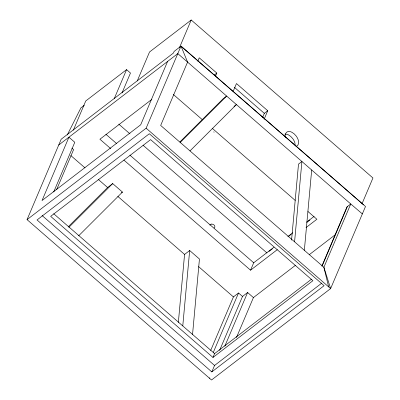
<?xml version="1.0" encoding="UTF-8"?>
<svg xmlns="http://www.w3.org/2000/svg" width="400" height="400" viewBox="0 0 400 400"><rect width="100%" height="100%" fill="white"/><g stroke="black" fill="none" stroke-linecap="round" stroke-linejoin="round"><path stroke-width="0.6" d="M295.21 145.73L294.885 142.805L293.84 140.3A8.975 5.38 52.5 0 0 292.665 138.51L290.725 136.43L288.545 134.925A8.975 5.38 52.5 0 0 286.895 134.265L284.86 134.09M178.355 322.405L184.57 254.435L189.67 250.515L199.445 259.01L192.55 334.4M182.775 325.905L189.67 250.515M291.565 240.105L298.505 164.11L301.91 161.495L294.575 241.815M304.35 250.305L311.68 169.985M180.95 46.18L146.13 128.2L330.625 288.585L323.89 267.295L160.675 125.44L187.57 62.095L181.025 46.12L365.5 206.485L330.625 288.585L211.525 380L27.055 219.635L61.185 139.22L173.43 53.035L174.145 51.4L180.95 46.18L363.545 204.785M73.35 130.185L85.74 100.985L126.57 69.635L130.475 73.035L122.045 92.9M179.55 47.485L191.21 20L372.945 177.985L362.02 203.75M321.83 266.185L347.005 206.85L350.765 203.965L362.35 213.91M322.18 265.915L347.36 206.58M53.715 191.94L74.79 142.295L68.925 137.2L58.72 145.035M56.64 189.555L73.595 149.61L71.855 148.1M114.28 98.585L126.57 69.635M137.245 80.95L149.53 52L191.21 20M167.59 61.44L140.7 124.78L42.04 200.54L68.925 137.2L177.8 53.605L350.765 203.965L323.89 267.295L328.65 286.87M197.8 61.18L199.235 57.8L216.825 73.09L215.39 76.47M233.09 91.505L236.465 83.56L267.725 110.735L264.11 119.25M262.64 117.325L264.325 113.35L267.725 110.735M210.655 350.545L233.425 296.905L238.525 292.985L242.505 296.45L219.59 350.44M213.335 352.335L238.525 292.985M212.97 357.44L312.9 280.71L150.605 139.625L50.675 216.355L212.97 357.44L214.6 353.6L311.56 279.15M123.925 160.105L250.56 270.19L253.71 262.765L274.005 247.18M211.82 371.9L324.09 285.69L149.315 133.755L37.04 219.965L211.82 371.9L214.55 365.465L321.87 283.06M209.575 378.3L209.795 377.78M224.83 346.16L247.6 292.52L253.42 297.58L236.46 337.525M67.26 134.97L80.89 107.905L84.29 105.29M68.22 226.795L107.575 187.505L112.68 183.585L122.45 192.08L78.675 235.785M68.9 227.29L112.68 183.585M179.86 142.005L223.245 98.685L226.655 96.07L180.22 142.43M189.99 150.92L236.425 104.565L233.99 106.435M242.505 296.45L247.6 292.52M151.89 99.325L99.915 139.23L110.745 148.645M214.27 75.05L216.825 73.09M27.055 219.635L146.13 128.2M121.525 192.795L122.45 192.08M287.865 236.54L292.815 232.74M306.675 222.1L314.095 216.4M268.945 251.445L272.4 248.795M288.185 236.67L291.145 234.4M306.93 222.28L309.89 220.005M250.56 270.19L277.29 249.665M305.995 227.62L316.885 219.26L307.94 211.485M253.42 297.58L295.385 265.36M309.205 254.745L335.87 234.27M296.015 146.53C299.75 145.33 298.845 140.295 297.24 137.69A8.975 5.38 52.5 0 0 296.07 135.895L294.125 133.82L291.945 132.31A8.975 5.38 52.5 0 0 290.295 131.65C286.85 130.275 284.17 134.19 285.38 137.285M211.82 224.095C213.345 224.09 215.135 225.385 214.835 227.055A2.87 2.175 23 0 1 214.365 227.835A2.485 1.885 23 0 1 214.115 228.025M213.725 131.86L214.165 132.19M234.46 87.39L264.325 113.35M173.305 94.445L202.49 119.815M212.375 128.41L295.23 200.435M118.765 124.12L129.985 133.875M143.075 145.255L266.975 252.96M105.895 134.265L116.72 143.675M129.9 155.135L253.71 262.765M70.845 155.575L84.975 167.855M98.16 179.32L107.575 187.505M117.82 196.405L184.57 254.435M198.58 266.615L233.425 296.905M53.715 213.745L214.6 353.6M42.06 215.51L214.55 365.465M209.845 225.13A2.705 2.05 23 0 1 211.845 224.085"/></g></svg>
